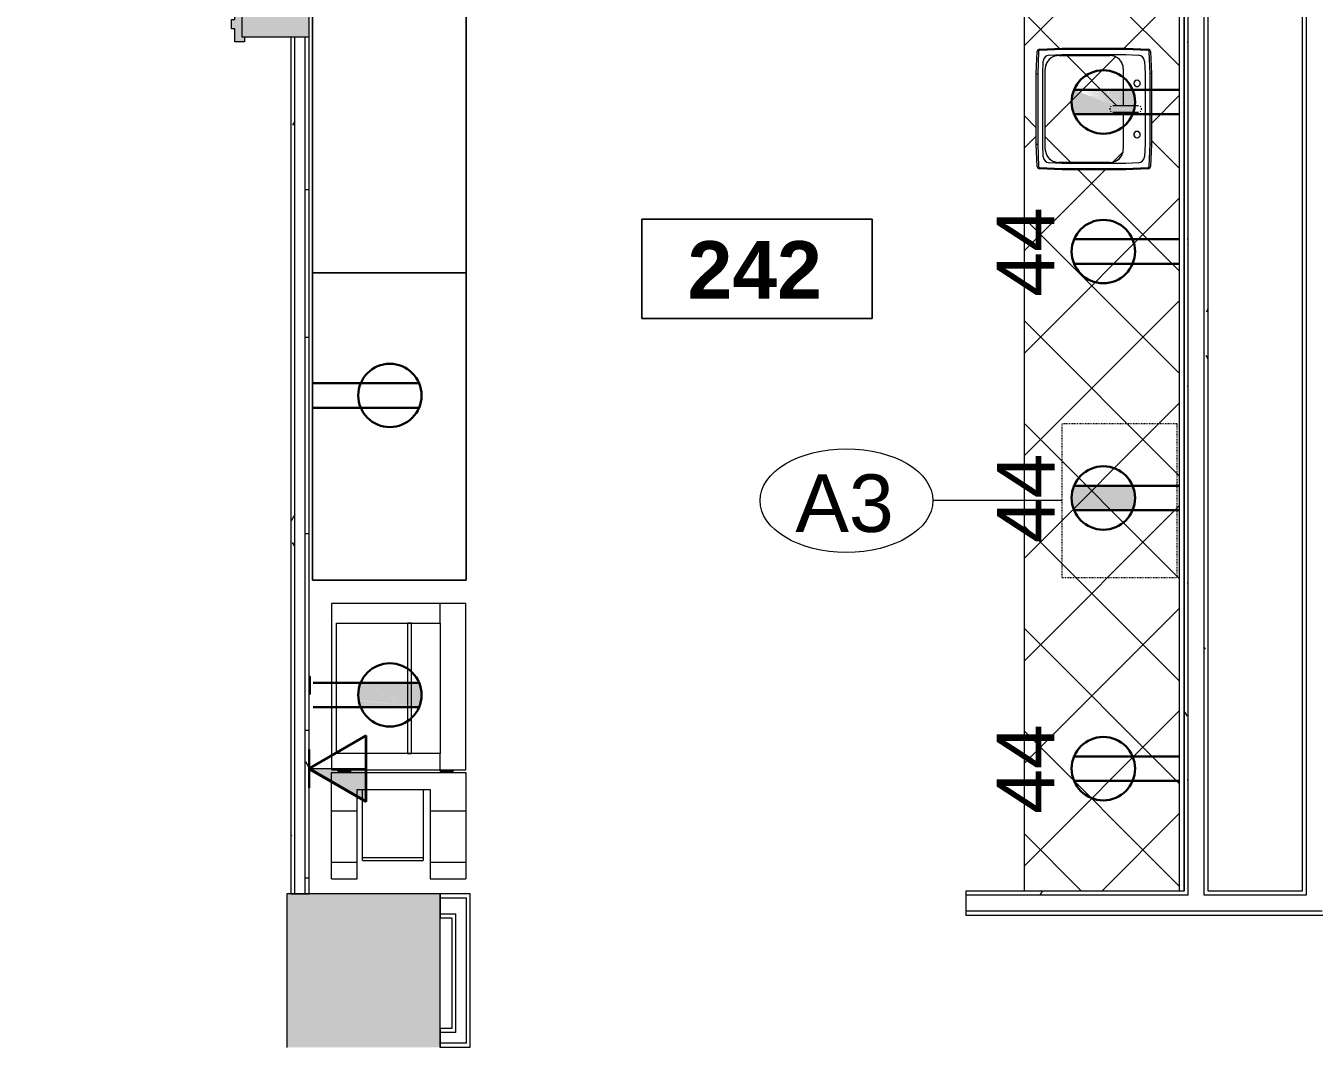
# Model space of a CAD drawing. Header units: inches. Extents: x 1180 to 3050, y -149 to 1363.
# Drawn here: x 1400.6 to 1602, y 1071.8 to 1231.4 of the extents above; entities that cross this region are included whole.
import ezdxf

# ---------------------------------------------------------------- set-up
doc = ezdxf.new("R2010")
doc.units = ezdxf.units.IN
doc.header["$MEASUREMENT"] = 0
doc.linetypes.add('Dash', pattern=[0.25, 0.125, -0.125])
for name, color, linetype, lineweight in [('A-ANNO-NOTE', 131, 'Continuous', 30), ('A-AREA-IDEN', 2, 'Continuous', 9), ('A-COLS', 52, 'Continuous', 13), ('A-DOOR', 31, 'Continuous', 13), ('A-WALL', 113, 'Continuous', 13), ('A-WALL-PATT', 111, 'Continuous', 13), ('E-ELEC-FIXT', 91, 'Continuous', 13), ('I-FURN', 30, 'Continuous', 9), ('I-WALL', 2, 'Continuous', 13), ('P-SANR-FIXT', 6, 'Continuous', 13), ('Q-CASE', 31, 'Continuous', 13), ('Q-SPCQ', 91, 'Continuous', 9), ('Q-SPCQ-HDLN', 91, 'Dash', 9), ('Q-SPCQ-IDEN', 132, 'Continuous', 9)]:
    doc.layers.add(name, color=color, linetype=linetype, lineweight=lineweight)
doc.styles.add('Arial', font='arial.ttf', dxfattribs={"height": 9})
doc.styles.add('Swis721 Lt BT', font='swissl.ttf', dxfattribs={"height": 9})
doc.styles.add('Swis721 Lt BT_B_1', font='', dxfattribs={"height": 9})
doc.styles.get('Swis721 Lt BT_B_1').set_extended_font_data('Swis721 Lt BT', bold=True)
pattern_1 = [(0, (0, 0), (30.72, 7.68), [1.267, -21.773, 1.267, -21.773, -122.88]), (0, (0, 0), (30.72, 7.68), [-46.08, 1.267, -44.813, 1.267, -21.773, -53.76]), (0, (0, 0), (30.72, 7.68), [-115.2, 1.267, -14.093, 1.267, -37.133]), (120, (11.52, 3.84), (-22.011075, 22.7643), [1.267, -21.773, 1.267, -21.773, -122.88]), (120, (11.52, 3.84), (-22.011075, 22.7643), [-46.08, 1.267, -44.813, 1.267, -21.773, -53.76]), (120, (11.52, 3.84), (-22.011075, 22.7643), [-115.2, 1.267, -14.093, 1.267, -37.133]), (240, (15.36, 19.2), (-8.708925, -30.4443), [1.267, -21.773, 1.267, -21.773, -122.88]), (240, (15.36, 19.2), (-8.708925, -30.4443), [-46.08, 1.267, -44.813, 1.267, -21.773, -53.76]), (240, (15.36, 19.2), (-8.708925, -30.4443), [-115.2, 1.267, -14.093, 1.267, -37.133])]

# ---------------------------------------------------------------- blocks, each defined once
blk = doc.blocks.new('Column Set - Column Set-6509051-FIRST FLOOR POWER _ SIGNAL')
at = {"layer": 'A-COLS', "lineweight": 9}
h = blk.add_hatch(color=7, dxfattribs=at)
h.paths.add_polyline_path([(3038.48, -123.25), (3038.48, -107.25), (3019.98, -107.25), (3019.98, -123.25)], flags=0)
h.paths.add_polyline_path([(2642.36, -123.25), (2651.67, -123.25), (2651.67, -107.25), (2642.36, -107.25)], flags=0)
h.paths.add_polyline_path([(2666.36, -123.25), (2666.36, -107.25), (2655.17, -107.25), (2655.17, -123.25)], flags=0)
h.paths.add_polyline_path([(2411.67, -123.25), (2411.67, -107.25), (2402.36, -107.25), (2402.36, -123.25)], flags=0)
h.paths.add_polyline_path([(2426.36, -123.25), (2426.36, -107.25), (2415.17, -107.25), (2415.17, -123.25)], flags=0)
h.paths.add_polyline_path([(2175.17, -123.25), (2186.36, -123.25), (2186.36, -107.25), (2175.17, -107.25), (2175.17, -115.8)], flags=0)
h.paths.add_polyline_path([(2162.36, -123.25), (2171.67, -123.25), (2171.67, -107.25), (2162.36, -107.25)], flags=0)
h.paths.add_polyline_path([(1922.3, -123.25), (1931.67, -123.25), (1931.67, -107.25), (1922.3, -107.25)], flags=0)
h.paths.add_polyline_path([(1935.17, -123.25), (1946.3, -123.25), (1946.3, -107.25), (1935.17, -107.25), (1935.17, -115.84)], flags=0)
h.paths.add_polyline_path([(1586.3, -123.25), (1586.3, -107.25), (1562.3, -107.25), (1562.3, -123.25), (1566.26, -123.25)], flags=0)
h.paths.add_polyline_path([(1571.47, 54.24), (1582.78, 65.55), (1565.81, 82.52), (1554.5, 71.21), (1567.73, 57.98)], flags=0)
h.paths.add_polyline_path([(3038.48, 111.75), (3038.48, 135.75), (3019.98, 135.75), (3019.98, 111.75), (3020.29, 111.75)], flags=0)
h.paths.add_polyline_path([(2642.36, 111.75), (2666.36, 111.75), (2666.36, 117.5), (2666.31, 117.5), (2666.31, 123.5), (2666.36, 123.5), (2666.36, 135.75), (2642.36, 135.75)], flags=0)
h.paths.add_polyline_path([(2882.36, 111.75), (2906.36, 111.75), (2906.36, 116.09), (2906.29, 116.09), (2906.29, 135.75), (2882.36, 135.75), (2882.36, 117.5)], flags=0)
h.paths.add_polyline_path([(2402.36, 111.75), (2426.36, 111.75), (2426.36, 135.75), (2402.36, 135.75), (2402.36, 123.07)], flags=0)
h.paths.add_polyline_path([(2162.36, 111.75), (2186.36, 111.75), (2186.36, 135.75), (2162.36, 135.75)], flags=0)
h.paths.add_polyline_path([(1922.3, 111.75), (1946.3, 111.75), (1946.3, 135.75), (1922.3, 135.75)], flags=0)
h.paths.add_polyline_path([(1681.4, 111.75), (1705.4, 111.75), (1705.4, 135.75), (1681.4, 135.75)], flags=0)
h.paths.add_polyline_path([(1401.76, 223.95), (1413.08, 235.26), (1396.11, 252.23), (1384.79, 240.92), (1398.32, 227.38)], flags=0)
h.paths.add_polyline_path([(1206.4, 231.75), (1222.4, 231.75), (1222.4, 255.75), (1206.4, 255.75)], flags=0)
h.paths.add_polyline_path([(3038.48, 351.75), (3038.48, 375.75), (3019.98, 375.75), (3019.98, 351.75), (3020.29, 351.75)], flags=0)
h.paths.add_polyline_path([(2886.54, 351.75), (2906.29, 351.75), (2906.29, 360.9), (2906.36, 360.9), (2906.36, 366.59), (2906.29, 366.59), (2906.29, 375.75), (2882.36, 375.75), (2882.36, 351.75)], flags=0)
h.paths.add_polyline_path([(2666.31, 351.75), (2666.36, 351.75), (2666.36, 364), (2666.31, 364), (2666.31, 370), (2666.36, 370), (2666.36, 375.75), (2642.36, 375.75), (2642.36, 351.75)], flags=0)
h.paths.add_polyline_path([(2402.36, 351.75), (2426.36, 351.75), (2426.36, 375.75), (2402.36, 375.75)], flags=0)
h.paths.add_polyline_path([(2178.1, 351.75), (2186.36, 351.75), (2186.36, 373.75), (2162.36, 373.75), (2162.36, 351.75), (2169.13, 351.75)], flags=0)
h.paths.add_polyline_path([(1946.3, 351.75), (1946.3, 373.75), (1922.3, 373.75), (1922.3, 351.75)], flags=0)
h.paths.add_polyline_path([(1465.4, 351.75), (1465.4, 375.75), (1441.4, 375.75), (1441.4, 351.75)], flags=0)
h.paths.add_polyline_path([(2014.17, 433.88), (2016.66, 439.88), (2008.17, 439.88)], flags=0)
h.paths.add_polyline_path([(2016.66, 439.88), (2020.17, 439.88), (2031.14, 450.85), (2024.07, 457.92), (2011.34, 445.19), (2015.59, 440.95)], flags=0)
h.paths.add_polyline_path([(2067.91, 487.62), (2084.88, 504.59), (2077.81, 511.66), (2060.84, 494.69), (2063.67, 491.86)], flags=0)
h.paths.add_polyline_path([(2163.48, 511.88), (2186.36, 511.88), (2186.36, 535.75), (2162.36, 535.75), (2162.36, 512.6)], flags=0)
h.paths.add_polyline_path([(1930.03, 518.02), (1947, 534.99), (1939.93, 542.07), (1922.95, 525.09), (1927.2, 520.85)], flags=0)
h.paths.add_polyline_path([(2118.15, 553.34), (2129.47, 564.66), (2120.98, 573.14), (2109.67, 561.83), (2113.69, 557.8)], flags=0)
h.paths.add_polyline_path([(1983.77, 571.76), (2000.74, 588.73), (1993.67, 595.81), (1976.69, 578.83), (1978.11, 577.42)], flags=0)
h.paths.add_polyline_path([(1856.49, 591.56), (1873.46, 608.53), (1866.39, 615.6), (1849.42, 598.63), (1856.08, 591.97)], flags=0)
h.paths.add_polyline_path([(2886.54, 591.75), (2906.29, 591.75), (2906.29, 611.15), (2906.36, 611.15), (2906.36, 615.75), (2882.36, 615.75), (2882.36, 591.75)], flags=0)
h.paths.add_polyline_path([(3038.48, 591.75), (3038.48, 615.75), (3019.98, 615.75), (3019.98, 591.75), (3036.81, 591.75)], flags=0)
h.paths.add_polyline_path([(2666.36, 591.75), (2666.36, 615.75), (2642.36, 615.75), (2642.36, 591.75), (2661.13, 591.75)], flags=0)
h.paths.add_polyline_path([(2426.36, 591.75), (2426.36, 615.75), (2402.36, 615.75), (2402.36, 591.75), (2408.36, 591.75)], flags=0)
h.paths.add_polyline_path([(1684.58, 591.75), (1705.35, 591.75), (1705.35, 615.75), (1704.32, 615.75), (1704.32, 615.57), (1696.32, 615.57), (1696.32, 615.75), (1681.4, 615.75), (1681.4, 591.75)], flags=0)
h.paths.add_polyline_path([(1465.4, 591.75), (1465.4, 615.75), (1441.4, 615.75), (1441.4, 591.75), (1456.03, 591.75)], flags=0)
h.paths.add_polyline_path([(1206.4, 591.75), (1222.4, 591.75), (1222.4, 615.75), (1206.4, 615.75), (1206.4, 605)], flags=0)
h.paths.add_polyline_path([(1910.23, 645.3), (1927.2, 662.27), (1920.13, 669.34), (1903.16, 652.37)], flags=0)
h.paths.add_polyline_path([(1783.65, 664.39), (1800.63, 681.37), (1793.55, 688.44), (1776.58, 671.47)], flags=0)
h.paths.add_polyline_path([(2056.6, 665.81), (2065.08, 674.29), (2048.11, 691.26), (2039.63, 682.78), (2049.29, 673.12)], flags=0)
h.paths.add_polyline_path([(1837.39, 718.13), (1854.37, 735.11), (1847.29, 742.18), (1830.32, 725.21), (1834.57, 720.96)], flags=0)
h.paths.add_polyline_path([(1990.13, 732.28), (1998.62, 740.76), (1981.64, 757.73), (1973.16, 749.25), (1989.31, 733.09)], flags=0)
h.paths.add_polyline_path([(2163.86, 743.75), (2180.44, 743.75), (2183.07, 761.75), (2160.36, 761.75), (2160.36, 744.08)], flags=0)
h.paths.add_polyline_path([(2184.36, 743.75), (2184.36, 761.75), (2183.36, 761.75), (2183.36, 743.75)], flags=0)
h.paths.add_polyline_path([(1705.4, 831.75), (1705.4, 855.75), (1681.4, 855.75), (1681.4, 831.75)], flags=0)
h.paths.add_polyline_path([(1206.4, 831.75), (1222.4, 831.75), (1222.4, 855.75), (1206.4, 855.75)], flags=0)
h.paths.add_polyline_path([(1465.4, 831.75), (1465.4, 855.75), (1441.4, 855.75), (1441.4, 831.75)], flags=0)
h.paths.add_polyline_path([(3019.98, 853.75), (3038.48, 853.75), (3038.48, 871.75), (3043.98, 874.5), (3043.98, 877.75), (3019.98, 877.75), (3019.98, 862.5)], flags=0)
h.paths.add_polyline_path([(2882.36, 853.75), (2906.36, 853.75), (2906.36, 877.75), (2882.36, 877.75), (2882.36, 865.49)], flags=0)
h.paths.add_polyline_path([(2650.11, 853.75), (2666.36, 853.75), (2666.36, 877.75), (2642.36, 877.75), (2642.36, 853.75)], flags=0)
h.paths.add_polyline_path([(2402.36, 853.75), (2426.36, 853.75), (2426.36, 877.75), (2402.36, 877.75)], flags=0)
h.paths.add_polyline_path([(2184.36, 859.75), (2184.36, 877.75), (2160.36, 877.75), (2160.36, 859.75), (2178.1, 859.75)], flags=0)
h.paths.add_polyline_path([(1946.9, 871.75), (1946.9, 895.75), (1928.9, 895.75), (1928.9, 871.75)], flags=0)
h.paths.add_polyline_path([(1922.9, 1071.75), (1946.9, 1071.75), (1946.9, 1095.75), (1922.9, 1095.75)], flags=0)
h.paths.add_polyline_path([(1705.4, 1071.75), (1705.4, 1095.75), (1681.4, 1095.75), (1681.4, 1071.75)], flags=0)
h.paths.add_polyline_path([(1441.4, 1071.75), (1465.4, 1071.75), (1465.4, 1095.75), (1441.4, 1095.75), (1441.4, 1073.89)], flags=0)
h.paths.add_polyline_path([(1212.03, 1071.75), (1222.4, 1071.75), (1222.4, 1095.75), (1206.4, 1095.75), (1206.4, 1071.75), (1208.68, 1071.75)], flags=0)
h.paths.add_polyline_path([(1922.9, 1191.75), (1946.9, 1191.75), (1946.9, 1215.75), (1922.9, 1215.75)], flags=0)
h.paths.add_polyline_path([(1946.9, 1338.25), (1946.9, 1356.25), (1940.4, 1356.25), (1938.9, 1354.75), (1922.9, 1354.75), (1922.9, 1338.25)], flags=0)
h.paths.add_polyline_path([(1799.9, 1338.25), (1823.9, 1338.25), (1823.87, 1354.75), (1799.9, 1354.75)], flags=0)
h.paths.add_polyline_path([(1705.4, 1338.25), (1705.4, 1354.75), (1681.4, 1354.75), (1681.4, 1338.25), (1695.06, 1338.25)], flags=0)
h.paths.add_polyline_path([(1566.26, 1338.25), (1586.9, 1338.25), (1586.9, 1354.75), (1562.9, 1354.75), (1562.9, 1338.25)], flags=0)
h.paths.add_polyline_path([(1185.4, 1338.25), (1222.4, 1338.25), (1222.4, 1354.75), (1185.4, 1354.75)], flags=0)
h.paths.add_polyline_path([(1445.44, 1338.25), (1465.4, 1338.25), (1465.4, 1354.75), (1441.4, 1354.75), (1441.4, 1338.25)], flags=0)
h.paths.add_polyline_path([(1340.84, 1338.25), (1343.9, 1338.25), (1343.9, 1354.75), (1319.9, 1354.75), (1319.9, 1338.25)], flags=0)
at = {"layer": 'A-COLS', "color": 8, "lineweight": 20}
for p, q in [((1465.4, 1095.75), (1441.4, 1095.75)), ((1441.4, 1095.75), (1441.4, 1071.75)), ((1465.4, 1071.75), (1465.4, 1095.75))]:
    blk.add_line(p, q, dxfattribs=at)
blk = doc.blocks.new('Door - Single - Solid Door-6530652-FIRST FLOOR POWER _ SIGNAL')
at = {"layer": 'A-DOOR'}
h = blk.add_hatch(color=250, dxfattribs=at)
h.paths.add_polyline_path([(22.12, 2.41), (22.12, 0.41), (21.62, 0.41), (21.62, -1.09), (22.12, -1.09), (22.12, -2.59), (23.62, -2.59), (23.62, -1.84), (23.24, -1.84), (23.24, 1.66), (23.62, 1.66), (23.62, 2.41), (23.24, 2.41)], flags=0)
h.paths.add_polyline_path([(-15.63, 2.41), (-15.63, 1.66), (-15.26, 1.66), (-15.26, -1.84), (-15.63, -1.84), (-15.63, -2.59), (-14.13, -2.59), (-14.13, -1.09), (-13.63, -1.09), (-13.63, 0.41), (-14.13, 0.41), (-14.13, 2.41), (-15.26, 2.41)], flags=0)
at = {"layer": 'A-DOOR', "color": 8, "lineweight": 20}
for p, q in [((-15.63, 2.41), (-14.13, 2.41)), ((-15.63, 1.66), (-15.63, 2.41)), ((-14.13, 2.41), (-14.13, 0.41)), ((22.12, 2.41), (23.62, 2.41)), ((22.12, 0.41), (22.12, 2.41)), ((23.62, 2.41), (23.62, 1.66)), ((-14.13, 0.41), (-13.63, 0.41)), ((-13.63, 0.41), (-13.63, -1.09)), ((21.62, 0.41), (22.12, 0.41)), ((21.62, -1.09), (21.62, 0.41)), ((-15.63, -2.59), (-15.63, -1.84)), ((-14.13, -1.09), (-14.13, -2.59)), ((-13.63, -1.09), (-14.13, -1.09)), ((-13.03, -1.62), (-14.01, -2.59)), ((12.42, -27.07), (-13.03, -1.62)), ((22.12, -1.09), (21.62, -1.09)), ((22.12, -2.59), (22.12, -1.09)), ((23.62, -1.84), (23.62, -2.59)), ((-14.13, -2.59), (-15.63, -2.59)), ((-14.01, -2.59), (11.45, -28.04)), ((23.62, -2.59), (22.12, -2.59)), ((11.45, -28.04), (12.42, -27.07))]:
    blk.add_line(p, q, dxfattribs=at)
at = {"layer": 'A-DOOR', "lineweight": 9}
blk.add_arc((-14.01, -2.59), 36, 315, 0.5, dxfattribs=at)
blk = doc.blocks.new('C-Counter Top - ADJ HEIGHT-7019817-FIRST FLOOR POWER _ SIGNAL')
at = {"layer": 'Q-CASE', "lineweight": 9}
h = blk.add_hatch(dxfattribs=at)
h.set_pattern_fill('FP_17', color=256, style=0, pattern_type=2)
h.set_pattern_definition([(135, (1252.983, -1581.621), (-8.01223, -8.01223), []), (225, (1252.983, -1581.621), (8.01223, -8.01223), [])])
h.paths.add_polyline_path([(156.8, -25), (156.8, -0.75), (-47.26, -0.75), (-47.26, -25), (126.99, -25)], flags=0)
h.paths.add_polyline_path([(44.11, -13.94), (44.11, -19.1), (43.91, -22.68), (43.85, -22.83), (43.59, -22.94), (39.64, -23.09), (29.1, -23.09), (25.53, -22.9), (25.38, -22.83), (25.27, -22.57), (25.11, -18.56), (25.11, -9.09), (25.31, -5.51), (25.38, -5.36), (25.63, -5.25), (29.3, -5.09), (40.13, -5.09), (43.69, -5.29), (43.85, -5.36), (43.96, -5.61), (44.11, -9.13)], flags=0)
h.paths.add_polyline_path([(42.96, -11.59), (42.89, -11.05), (42.68, -10.54), (42.33, -10.1), (41.91, -9.78), (41.41, -9.57), (40.86, -9.5), (35.09, -9.5), (35.11, -10.73), (35.1, -11), (35.1, -11.26), (35.05, -11.38), (34.96, -11.44), (34.95, -11.49), (34.74, -11.61), (34.61, -11.58), (34.44, -11.59), (34.26, -11.48), (34.26, -11.41), (34.16, -11.34), (34.11, -11.13), (34.16, -11.1), (34.13, -10.84), (34.12, -10.49), (34.12, -9.5), (28.36, -9.5), (27.82, -9.57), (27.31, -9.78), (26.88, -10.11), (26.55, -10.54), (26.34, -11.05), (26.27, -11.59), (26.27, -19.59), (26.34, -20.14), (26.62, -20.73), (26.88, -21.08), (27.31, -21.41), (27.82, -21.62), (28.36, -21.69), (40.86, -21.69), (41.41, -21.62), (41.91, -21.41), (42.36, -21.06), (42.68, -20.64), (42.89, -20.14), (42.96, -19.59), (42.96, -15.37)], flags=0)
for p, q in [((156.8, 0), (-47.26, 0)), ((-47.26, -0.75), (156.8, -0.75)), ((-47.26, -25), (156.8, -25))]:
    blk.add_line(p, q, dxfattribs=at)
blk = doc.blocks.new('A-Copier-Floor - A-Copier-Floor-4036613-FIRST FLOOR POWER _ SIGNAL')
at = {"layer": 'Q-SPCQ'}
for p, q in [((-30.09, 11.47), (-27.49, 11.47)), ((-30.09, 11.47), (-30.09, 7.47)), ((-27.49, 11.47), (-19.49, 11.47)), ((-27.49, 11.47), (-27.49, 7.47)), ((-19.49, 11.47), (-13.49, 11.47)), ((-19.49, 11.47), (-19.49, 7.47)), ((-13.49, 11.47), (-13.49, -9.53)), ((-13.29, 10.49), (-13.29, 8.47)), ((-13.29, 10.49), (-13.1, 10.49)), ((12.91, 11.47), (-13.09, 11.47)), ((-13.09, 11.47), (-13.09, -5.51)), ((-10.52, -5.51), (-10.52, 10.67)), ((-10.52, 10.67), (9.82, 10.67)), ((9.82, 10.67), (9.82, -5.51)), ((12.91, -5.51), (12.91, 11.47)), ((-13.1, 8.47), (-13.29, 8.47)), ((-30.09, 7.47), (-27.49, 7.47)), ((-27.49, 7.47), (-19.49, 7.47)), ((-27.26, 6.6), (-26.84, 6.6)), ((-27.26, 6.6), (-27.26, -2.84)), ((-26.84, 6.6), (-16.13, 6.6)), ((-26.84, -2.84), (-26.84, 6.6)), ((-19.49, 7.47), (-16.13, 7.47)), ((-16.13, 7.47), (-16.13, -3.97)), ((9.82, -0.4), (-10.52, -0.4)), ((-10.52, -0.4), (-10.52, -1.03)), ((-10.52, -1.03), (9.82, -1.03)), ((9.82, -1.03), (9.82, -0.4)), ((-27.49, -3.97), (-30.09, -3.97)), ((-30.09, -3.97), (-30.09, -9.53)), ((-19.49, -3.97), (-27.49, -3.97)), ((-27.49, -3.97), (-27.49, -9.53)), ((-26.84, -2.84), (-27.26, -2.84)), ((-16.13, -2.84), (-26.84, -2.84)), ((-16.13, -3.97), (-19.49, -3.97)), ((-19.49, -3.97), (-19.49, -9.53)), ((-13.29, -5.51), (-13.29, -7.53)), ((-13.29, -5.51), (-13.1, -5.51)), ((-13.09, -5.51), (-10.52, -5.51)), ((-13.09, -5.51), (-13.09, -9.53)), ((9.82, -5.51), (-10.52, -5.51)), ((9.82, -5.51), (12.91, -5.51)), ((12.91, -9.53), (12.91, -5.51)), ((-13.1, -7.53), (-13.29, -7.53)), ((-27.49, -9.53), (-30.09, -9.53)), ((-19.49, -9.53), (-27.49, -9.53)), ((-13.49, -9.53), (-19.49, -9.53)), ((-13.09, -9.53), (12.91, -9.53))]:
    blk.add_line(p, q, dxfattribs=at)
blk = doc.blocks.new('PS - Power Device _Wall Base_ - Dedicated Duplex-4862729-FIRST FLOOR POWER _ SIGNAL')
at = {"layer": 'E-ELEC-FIXT', "lineweight": 9}
for p, q in [((2378.36, 115.68), (2381.11, 115.68)), ((2378.36, 115.68), (2378.36, 115.5)), ((2381.11, 115.5), (2381.11, 115.68))]:
    blk.add_line(p, q, dxfattribs=at)
blk = doc.blocks.new('Furniture 3 - Furniture 1-7030758-FIRST FLOOR POWER _ SIGNAL')
at = {"layer": 'I-FURN'}
for p, q in [((1469.44, 1288.75), (1445.44, 1288.75)), ((1445.44, 1288.75), (1445.44, 1240.75)), ((1445.44, 1240.75), (1445.44, 1288.75)), ((1445.44, 1288.75), (1469.44, 1288.75)), ((1469.44, 1240.75), (1469.44, 1288.75)), ((1469.44, 1288.75), (1469.44, 1240.75)), ((1445.44, 1240.75), (1469.44, 1240.75)), ((1469.44, 1240.75), (1445.44, 1240.75))]:
    blk.add_line(p, q, dxfattribs=at)
blk = doc.blocks.new('Furniture 4 - Furniture 1-7030770-FIRST FLOOR POWER _ SIGNAL')
at = {"layer": 'I-FURN'}
for p, q in [((1469.44, 1288.75), (1445.44, 1288.75)), ((1445.44, 1288.75), (1445.44, 1240.75)), ((1445.44, 1240.75), (1445.44, 1288.75)), ((1445.44, 1288.75), (1469.44, 1288.75)), ((1469.44, 1240.75), (1469.44, 1288.75)), ((1469.44, 1288.75), (1469.44, 1240.75)), ((1445.44, 1240.75), (1469.44, 1240.75)), ((1469.44, 1240.75), (1445.44, 1240.75))]:
    blk.add_line(p, q, dxfattribs=at)
blk = doc.blocks.new('P-Sink-Rectangular - PSR1918-V135-FIRST FLOOR POWER _ SIGNAL')
at = {"layer": 'P-SANR-FIXT', "lineweight": 9}
for p, q in [((-9.5, 4.97), (-9.34, 8.49)), ((-9.13, 8.48), (-9.28, 4.96)), ((-8.99, 8.84), (-5.52, 9)), ((-5.51, 8.78), (-8.98, 8.63)), ((-5.52, 9), (5.52, 9)), ((-5.52, 9), (-5.51, 8.78)), ((5.51, 8.78), (-5.51, 8.78)), ((5.52, 9), (5.51, 8.78)), ((8.98, 8.63), (5.51, 8.78)), ((5.52, 9), (8.99, 8.84)), ((9.28, 4.96), (9.13, 8.48)), ((9.34, 8.49), (9.5, 4.97)), ((-8.5, 5.01), (-8.42, 6.97)), ((-7.47, 7.92), (-5.51, 8)), ((-5.51, 8), (5.51, 8)), ((5.51, 8), (7.47, 7.92)), ((8.42, 6.97), (8.5, 5.01)), ((-9.5, 4.97), (-9.28, 4.96)), ((-9.5, -4.97), (-9.5, 4.97)), ((-9.28, 4.96), (-9.28, -4.96)), ((-8.5, -5.01), (-8.5, 5.01)), ((-6.25, 4.6), (-0.49, 4.6)), ((-6.25, 4.6), (-0.49, 4.6)), ((0.48, 4.6), (6.25, 4.6)), ((0.48, 4.6), (6.25, 4.6)), ((8.5, 5.01), (8.5, -5.01)), ((9.5, 4.97), (9.28, 4.96)), ((9.28, -4.96), (9.28, 4.96)), ((9.5, 4.97), (9.5, -4.97)), ((-8.35, -5.5), (-8.35, 2.5)), ((-8.35, -5.5), (-8.35, 2.5)), ((8.35, 2.5), (8.35, -5.5)), ((8.35, 2.5), (8.35, -5.5)), ((-9.5, -4.97), (-9.28, -4.96)), ((-9.34, -8.49), (-9.5, -4.97)), ((-9.28, -4.96), (-9.13, -8.48)), ((-8.42, -6.97), (-8.5, -5.01)), ((8.5, -5.01), (8.42, -6.97)), ((9.13, -8.48), (9.28, -4.96)), ((9.5, -4.97), (9.28, -4.96)), ((9.5, -4.97), (9.34, -8.49)), ((-5.51, -8), (-7.47, -7.92)), ((6.25, -7.6), (-6.25, -7.6)), ((6.25, -7.6), (-6.25, -7.6)), ((5.51, -8), (-5.51, -8)), ((7.47, -7.92), (5.51, -8)), ((-5.52, -9), (-8.99, -8.84)), ((-8.98, -8.63), (-5.51, -8.78)), ((-5.52, -9), (-5.51, -8.78)), ((5.52, -9), (-5.52, -9)), ((-5.51, -8.78), (5.51, -8.78)), ((5.51, -8.78), (8.98, -8.63)), ((5.52, -9), (5.51, -8.78)), ((8.99, -8.84), (5.52, -9))]:
    blk.add_line(p, q, dxfattribs=at)
at = {"layer": 'P-SANR-FIXT', "lineweight": 9, "flags": 128}
for points in [[(-0.5, 6.97), (-0.5, 6.97), (-0.5, 6.96), (-0.5, 6.95), (-0.5, 6.94), (-0.5, 6.93), (-0.5, 6.91), (-0.5, 6.89), (-0.5, 6.87), (-0.5, 6.84), (-0.5, 6.81), (-0.5, 6.78), (-0.5, 6.74), (-0.5, 6.7), (-0.5, 6.66), (-0.5, 6.62), (-0.5, 6.57), (-0.5, 6.52), (-0.5, 6.47), (-0.5, 6.42), (-0.5, 6.36), (-0.5, 6.3), (-0.5, 6.24), (-0.5, 6.18), (-0.5, 6.11), (-0.5, 6.05), (-0.5, 5.98), (-0.5, 5.91), (-0.5, 5.84), (-0.5, 5.77), (-0.5, 5.69), (-0.5, 5.62), (-0.5, 5.54), (-0.5, 5.46), (-0.5, 5.39), (-0.5, 5.31), (-0.5, 5.23), (-0.5, 5.15), (-0.5, 5.07), (-0.5, 4.99), (-0.5, 4.91), (-0.5, 4.83), (-0.5, 4.75), (-0.5, 4.67), (-0.5, 4.59), (-0.5, 4.51), (-0.5, 4.44), (-0.5, 4.36), (-0.5, 4.28), (-0.5, 4.21), (-0.5, 4.13), (-0.5, 4.06), (-0.5, 3.99), (-0.5, 3.92), (-0.5, 3.86), (-0.5, 3.79), (-0.5, 3.73), (-0.5, 3.66), (-0.5, 3.61), (-0.5, 3.55), (-0.5, 3.49), (-0.5, 3.44), (-0.5, 3.39), (-0.5, 3.34), (-0.5, 3.3), (-0.5, 3.25), (-0.5, 3.21), (-0.5, 3.18), (-0.5, 3.14), (-0.5, 3.11), (-0.5, 3.08), (-0.5, 3.06), (-0.5, 3.04), (-0.5, 3.02), (-0.5, 3), (-0.5, 2.99), (-0.5, 2.98), (-0.5, 2.97), (-0.5, 2.97), (-0.5, 2.97)], [(0.5, 2.97), (0.5, 2.97), (0.5, 2.97), (0.5, 2.98), (0.5, 2.99), (0.5, 3.01), (0.5, 3.02), (0.5, 3.05), (0.5, 3.07), (0.5, 3.1), (0.5, 3.13), (0.5, 3.16), (0.5, 3.19), (0.5, 3.23), (0.5, 3.27), (0.5, 3.32), (0.5, 3.36), (0.5, 3.41), (0.5, 3.46), (0.5, 3.52), (0.5, 3.57), (0.5, 3.63), (0.5, 3.69), (0.5, 3.76), (0.5, 3.82), (0.5, 3.89), (0.5, 3.95), (0.5, 4.02), (0.5, 4.1), (0.5, 4.17), (0.5, 4.24), (0.5, 4.32), (0.5, 4.39), (0.5, 4.47), (0.5, 4.55), (0.5, 4.63), (0.5, 4.71), (0.5, 4.79), (0.5, 4.87), (0.5, 4.95), (0.5, 5.03), (0.5, 5.11), (0.5, 5.19), (0.5, 5.26), (0.5, 5.34), (0.5, 5.42), (0.5, 5.5), (0.5, 5.58), (0.5, 5.65), (0.5, 5.73), (0.5, 5.8), (0.5, 5.87), (0.5, 5.94), (0.5, 6.01), (0.5, 6.08), (0.5, 6.14), (0.5, 6.21), (0.5, 6.27), (0.5, 6.33), (0.5, 6.39), (0.5, 6.44), (0.5, 6.49), (0.5, 6.55), (0.5, 6.59), (0.5, 6.64), (0.5, 6.68), (0.5, 6.72), (0.5, 6.76), (0.5, 6.79), (0.5, 6.82), (0.5, 6.85), (0.5, 6.88), (0.5, 6.9), (0.5, 6.92), (0.5, 6.93), (0.5, 6.95), (0.5, 6.96), (0.5, 6.96), (0.5, 6.97), (0.5, 6.97)]]:
    blk.add_lwpolyline(points, dxfattribs=at)
at = {"layer": 'P-SANR-FIXT', "lineweight": 9}
for centre, radius, start, end in [((-8.97, 8.47), 0.371, 92.5667, 177.4333), ((-8.97, 8.47), 0.156, 92.5667, 177.4333), ((8.97, 8.47), 0.156, 2.5667, 87.4333), ((8.97, 8.47), 0.371, 2.5667, 87.4333), ((-7.42, 6.92), 0.995, 92.5667, 177.4333), ((-4, 6.75), 0.5, 360, 180), ((-4, 6.75), 0.5, 180, 360), ((-4, 6.75), 0.5, 180, 270), ((-4, 6.75), 0.5, 180, 270), ((-4, 6.75), 0.5, 135, 165), ((-4, 6.75), 0.5, 135, 165), ((-4, 6.75), 0.5, 195, 240), ((-4, 6.75), 0.5, 195, 240), ((-4, 6.75), 0.5, 60, 120), ((-4, 6.75), 0.5, 60, 120), ((-4, 6.75), 0.5, 75, 105), ((-4, 6.75), 0.5, 75, 105), ((-4, 6.75), 0.5, 255, 270), ((-4, 6.75), 0.5, 255, 270), ((-4, 6.75), 0.5, 0, 45), ((-4, 6.75), 0.5, 15, 45), ((-4, 6.75), 0.5, 0, 45), ((-4, 6.75), 0.5, 15, 45), ((-4, 6.75), 0.5, 315, 360), ((-4, 6.75), 0.5, 315, 360), ((-4, 6.75), 0.5, 315, 345), ((-4, 6.75), 0.5, 315, 345), ((0, 6.97), 0.5, 135, 150), ((0, 6.97), 0.5, 90, 105), ((0, 6.97), 0.5, 75, 90), ((0, 6.97), 0.5, 30, 45), ((4, 6.75), 0.5, 360, 180), ((4, 6.75), 0.5, 135, 180), ((4, 6.75), 0.5, 135, 180), ((4, 6.75), 0.5, 165, 177.1528), ((4, 6.75), 0.5, 165, 177.1528), ((4, 6.75), 0.5, 180, 360), ((4, 6.75), 0.5, 180, 225), ((4, 6.75), 0.5, 180, 195), ((4, 6.75), 0.5, 180, 225), ((4, 6.75), 0.5, 180, 195), ((4, 6.75), 0.5, 135, 150), ((4, 6.75), 0.5, 135, 150), ((4, 6.75), 0.5, 210, 225), ((4, 6.75), 0.5, 210, 225), ((4, 6.75), 0.5, 2.8472, 120), ((4, 6.75), 0.5, 2.8472, 120), ((4, 6.75), 0.5, 240, 300), ((4, 6.75), 0.5, 240, 300), ((4, 6.75), 0.5, 75, 105), ((4, 6.75), 0.5, 75, 105), ((4, 6.75), 0.5, 255, 270), ((4, 6.75), 0.5, 255, 270), ((4, 6.75), 0.5, 30, 60), ((4, 6.75), 0.5, 30, 60), ((4, 6.75), 0.5, 315, 345), ((4, 6.75), 0.5, 315, 345), ((4, 6.75), 0.5, 315, 330), ((4, 6.75), 0.5, 315, 330), ((7.42, 6.92), 0.995, 2.5667, 87.4333), ((-6.25, 2.5), 2.1, 90, 180), ((-6.25, 2.5), 2.1, 90, 180), ((-6.25, 2.5), 2.1, 115.0288, 154.9712), ((-6.25, 2.5), 2.1, 90, 109.9712), ((6.25, 2.5), 2.1, 70.0288, 90), ((6.25, 2.5), 2.1, 0, 90), ((6.25, 2.5), 2.1, 0, 90), ((6.25, 2.5), 2.1, 45.6442, 64.9712), ((-6.25, 2.5), 2.1, 160.0288, 180), ((0, 2.97), 0.5, 210, 225), ((0, 2.97), 0.5, 255, 270), ((0, 2.97), 0.5, 270, 285), ((0, 2.97), 0.5, 315, 330), ((6.25, 2.5), 2.1, 25.0288, 45), ((6.25, 2.5), 2.1, 0, 19.9712), ((-6.25, -5.5), 2.1, 180, 199.9712), ((-6.25, -5.5), 2.1, 180, 270), ((-6.25, -5.5), 2.1, 180, 270), ((6.25, -5.5), 2.1, 270, 360), ((6.25, -5.5), 2.1, 270, 360), ((6.25, -5.5), 2.1, 340.0288, 360), ((-7.42, -6.92), 0.995, 182.5667, 267.4333), ((-6.25, -5.5), 2.1, 205.0288, 244.9712), ((-6.25, -5.5), 2.1, 250.0288, 270), ((6.25, -5.5), 2.1, 270, 289.9712), ((6.25, -5.5), 2.1, 295.0288, 314.3558), ((7.42, -6.92), 0.995, 272.5667, 357.4333), ((6.25, -5.5), 2.1, 315, 334.9712), ((-8.97, -8.47), 0.371, 182.5667, 267.4333), ((-8.97, -8.47), 0.156, 182.5667, 267.4333), ((8.97, -8.47), 0.156, 272.5667, 357.4333), ((8.97, -8.47), 0.371, 272.5667, 357.4333)]:
    blk.add_arc(centre, radius, start, end, dxfattribs=at)
blk = doc.blocks.new('A-Refrigerator-generic - A-Microwave-6909456-FIRST FLOOR POWER _ SIGNAL')
at = {"layer": 'Q-SPCQ-HDLN'}
for p, q in [((-12, 9), (-12, -9)), ((12, 9), (-12, 9)), ((12, -9), (12, 9)), ((-12, -9), (12, -9))]:
    blk.add_line(p, q, dxfattribs=at)
blk = doc.blocks.new('Appliance_Specialty Equipment Tag - Standard-3515593-FIRST FLOOR POWER _ SIGNAL')
at = {"layer": 'Q-SPCQ-IDEN'}
blk.add_ellipse((-0.0499, 0.0037), major_axis=(-0.1406, 0), ratio=0.600473, dxfattribs=at)
blk = doc.blocks.new('Room Tag - Number Only-4120135-FIRST FLOOR POWER _ SIGNAL')
at = {"layer": 'A-AREA-IDEN'}
for p, q in [((-0.1881, -0.1636), (-0.1881, -0.0018)), ((-0.1881, -0.0018), (0.1869, -0.0018)), ((0.1869, -0.0018), (-0.1881, -0.0018)), ((-0.1881, -0.0018), (-0.1881, -0.1636)), ((0.1869, -0.0018), (0.1869, -0.1636)), ((0.1869, -0.1636), (0.1869, -0.0018)), ((0.1869, -0.1636), (-0.1881, -0.1636)), ((-0.1881, -0.1636), (0.1869, -0.1636))]:
    blk.add_line(p, q, dxfattribs=at)

msp = doc.modelspace()

# ---------------------------------------------------------------- hatches: boundary and pattern name
at = {"layer": 'A-ANNO-NOTE', "lineweight": 9}
for points in [[(1564.33, 1217.91), (1564.34, 1221.01), (1564.06, 1219.36)], [(1564.06, 1219.36), (1564.34, 1221.01), (1564.07, 1219.76)], [(1564.48, 1217.54), (1564.42, 1221.19), (1564.33, 1217.91)], [(1564.33, 1217.91), (1564.42, 1221.19), (1564.34, 1221.01)], [(1564.48, 1217.54), (1564.5, 1221.37), (1564.42, 1221.19)], [(1573.57, 1217.54), (1564.5, 1221.37), (1564.48, 1217.54), (1570.28, 1217.54)], [(1573.61, 1221.28), (1573.57, 1221.37), (1566.26, 1221.35), (1570.28, 1221.31)], [(1573.64, 1221.19), (1573.61, 1221.28), (1566.26, 1221.34), (1570.28, 1221.26)], [(1573.68, 1221.1), (1573.64, 1221.19), (1566.26, 1221.32), (1570.28, 1221.2)], [(1573.71, 1221), (1573.68, 1221.1), (1566.26, 1221.3), (1570.28, 1221.14)], [(1573.74, 1220.91), (1573.71, 1221), (1566.26, 1221.28), (1570.28, 1221.08)], [(1573.76, 1220.82), (1573.74, 1220.91), (1566.26, 1221.27), (1570.28, 1221.03)], [(1573.79, 1220.72), (1573.76, 1220.82), (1566.26, 1221.25), (1570.28, 1220.97)], [(1573.82, 1220.63), (1573.79, 1220.72), (1566.26, 1221.23), (1570.28, 1220.91)], [(1573.84, 1220.53), (1573.82, 1220.63), (1566.26, 1221.21), (1570.28, 1220.85)], [(1573.86, 1220.43), (1573.84, 1220.53), (1566.26, 1221.2), (1570.28, 1220.79)], [(1573.88, 1220.34), (1573.86, 1220.43), (1566.26, 1221.18), (1570.28, 1220.73)], [(1573.89, 1220.24), (1573.88, 1220.34), (1566.26, 1221.16), (1570.28, 1220.68)], [(1573.91, 1220.14), (1573.89, 1220.24), (1566.26, 1221.14), (1570.28, 1220.62)], [(1573.92, 1220.05), (1573.91, 1220.14), (1566.26, 1221.13), (1570.28, 1220.56)], [(1573.93, 1219.95), (1573.92, 1220.05), (1566.26, 1221.11), (1570.28, 1220.5)], [(1573.94, 1219.85), (1573.93, 1219.95), (1566.26, 1221.09), (1570.28, 1220.44)], [(1573.95, 1219.75), (1573.94, 1219.85), (1566.26, 1221.07), (1570.28, 1220.38)], [(1573.95, 1219.65), (1573.95, 1219.75), (1566.26, 1221.05), (1570.28, 1220.32)], [(1573.95, 1219.55), (1573.95, 1219.65), (1566.26, 1221.03), (1570.28, 1220.26)], [(1573.96, 1219.46), (1573.95, 1219.55), (1566.26, 1221.02), (1570.28, 1220.2)], [(1573.95, 1219.36), (1573.96, 1219.46), (1566.26, 1221), (1570.28, 1220.14)], [(1573.95, 1219.26), (1573.95, 1219.36), (1566.26, 1220.98), (1570.28, 1220.08)], [(1573.95, 1219.16), (1573.95, 1219.26), (1566.26, 1220.96), (1570.28, 1220.02)], [(1573.94, 1219.06), (1573.95, 1219.16), (1566.26, 1220.94), (1570.28, 1219.96)], [(1573.93, 1218.97), (1573.94, 1219.06), (1566.26, 1220.92), (1570.28, 1219.9)], [(1573.92, 1218.87), (1573.93, 1218.97), (1566.26, 1220.91), (1570.28, 1219.84)], [(1573.91, 1218.77), (1573.92, 1218.87), (1566.26, 1220.89), (1570.28, 1219.77)], [(1573.89, 1218.67), (1573.91, 1218.77), (1566.26, 1220.87), (1570.28, 1219.71)], [(1573.88, 1218.58), (1573.89, 1218.67), (1566.26, 1220.85), (1570.28, 1219.65)], [(1573.86, 1218.48), (1573.88, 1218.58), (1566.26, 1220.83), (1570.28, 1219.58)], [(1573.84, 1218.38), (1573.86, 1218.48), (1566.26, 1220.81), (1570.28, 1219.52)], [(1573.82, 1218.29), (1573.84, 1218.38), (1566.26, 1220.79), (1570.28, 1219.46)], [(1573.79, 1218.19), (1573.82, 1218.29), (1566.26, 1220.77), (1570.28, 1219.39)], [(1573.76, 1218.1), (1573.79, 1218.19), (1566.26, 1220.75), (1570.28, 1219.33)], [(1573.74, 1218), (1573.76, 1218.1), (1566.26, 1220.73), (1570.28, 1219.26)], [(1573.71, 1217.91), (1573.74, 1218), (1566.26, 1220.71), (1570.28, 1219.2)], [(1573.68, 1217.82), (1573.71, 1217.91), (1566.26, 1220.69), (1570.28, 1219.13)], [(1573.64, 1217.72), (1573.68, 1217.82), (1566.26, 1220.67), (1570.28, 1219.06)], [(1573.61, 1217.63), (1573.64, 1217.72), (1566.26, 1220.65), (1570.28, 1219)], [(1573.57, 1217.54), (1573.61, 1217.63), (1566.26, 1220.63), (1570.28, 1218.93)], [(1564.33, 1156.04), (1564.34, 1159.14), (1564.06, 1157.5)], [(1564.06, 1157.5), (1564.34, 1159.14), (1564.07, 1157.89)], [(1564.48, 1155.68), (1564.42, 1159.33), (1564.33, 1156.04)], [(1564.33, 1156.04), (1564.42, 1159.33), (1564.34, 1159.14)], [(1564.48, 1155.68), (1564.5, 1159.51), (1564.42, 1159.33)], [(1573.57, 1155.68), (1564.5, 1159.51), (1564.48, 1155.68)], [(1573.74, 1156.14), (1573.76, 1156.23), (1564.5, 1159.51)], [(1573.79, 1156.33), (1573.82, 1156.42), (1564.5, 1159.51)], [(1573.76, 1156.23), (1573.79, 1156.33), (1564.5, 1159.51)], [(1573.71, 1156.05), (1573.74, 1156.14), (1564.5, 1159.51)], [(1573.68, 1155.95), (1573.71, 1156.05), (1564.5, 1159.51)], [(1573.64, 1155.86), (1573.68, 1155.95), (1564.5, 1159.51)], [(1573.61, 1155.77), (1573.64, 1155.86), (1564.5, 1159.51)], [(1573.57, 1155.68), (1573.61, 1155.77), (1564.5, 1159.51)], [(1573.82, 1156.42), (1573.84, 1156.52), (1564.5, 1159.51)], [(1573.92, 1157), (1573.93, 1157.1), (1564.5, 1159.51)], [(1573.95, 1157.3), (1573.95, 1157.4), (1564.5, 1159.51)], [(1573.94, 1157.2), (1573.95, 1157.3), (1564.5, 1159.51)], [(1573.93, 1157.1), (1573.94, 1157.2), (1564.5, 1159.51)], [(1573.86, 1156.62), (1573.88, 1156.71), (1564.5, 1159.51)], [(1573.91, 1156.91), (1573.92, 1157), (1564.5, 1159.51)], [(1573.88, 1156.71), (1573.89, 1156.81), (1564.5, 1159.51)], [(1573.89, 1156.81), (1573.91, 1156.91), (1564.5, 1159.51)], [(1573.84, 1156.52), (1573.86, 1156.62), (1564.5, 1159.51)], [(1573.95, 1157.4), (1573.95, 1157.49), (1564.5, 1159.51)], [(1573.95, 1157.49), (1573.96, 1157.59), (1564.5, 1159.51)], [(1573.95, 1157.69), (1573.95, 1157.79), (1564.5, 1159.51)], [(1573.95, 1157.89), (1573.94, 1157.99), (1564.5, 1159.51)], [(1573.95, 1157.79), (1573.95, 1157.89), (1564.5, 1159.51)], [(1573.94, 1157.99), (1573.93, 1158.08), (1564.5, 1159.51)], [(1573.92, 1158.18), (1573.91, 1158.28), (1564.5, 1159.51)], [(1573.89, 1158.38), (1573.88, 1158.47), (1564.5, 1159.51)], [(1573.91, 1158.28), (1573.89, 1158.38), (1564.5, 1159.51)], [(1573.93, 1158.08), (1573.92, 1158.18), (1564.5, 1159.51)], [(1573.88, 1158.47), (1573.86, 1158.57), (1564.5, 1159.51)], [(1573.84, 1158.67), (1573.82, 1158.76), (1564.5, 1159.51)], [(1573.79, 1158.86), (1573.76, 1158.95), (1564.5, 1159.51)], [(1573.82, 1158.76), (1573.79, 1158.86), (1564.5, 1159.51)], [(1573.76, 1158.95), (1573.74, 1159.05), (1564.5, 1159.51)], [(1573.71, 1159.14), (1573.68, 1159.23), (1564.5, 1159.51)], [(1573.64, 1159.33), (1573.61, 1159.42), (1564.5, 1159.51)], [(1573.68, 1159.23), (1573.64, 1159.33), (1564.5, 1159.51)], [(1573.74, 1159.05), (1573.71, 1159.14), (1564.5, 1159.51)], [(1573.86, 1158.57), (1573.84, 1158.67), (1564.5, 1159.51)], [(1573.61, 1159.42), (1573.57, 1159.51), (1564.5, 1159.51)], [(1573.96, 1157.59), (1573.95, 1157.69), (1564.5, 1159.51)], [(1462.02, 1124.9), (1452.62, 1127.5), (1452.6, 1127.4), (1461.6, 1125.01)], [(1462.02, 1124.9), (1452.63, 1127.6), (1452.62, 1127.5), (1461.6, 1125.02)], [(1462.02, 1124.9), (1452.65, 1127.7), (1452.63, 1127.6), (1461.6, 1125.02)], [(1462.02, 1124.9), (1452.67, 1127.79), (1452.65, 1127.7), (1461.6, 1125.03)], [(1462.02, 1124.9), (1452.69, 1127.89), (1452.67, 1127.79), (1461.6, 1125.03)], [(1462.02, 1124.9), (1452.71, 1127.98), (1452.69, 1127.89), (1461.6, 1125.04)], [(1462.02, 1124.9), (1452.73, 1128.08), (1452.71, 1127.98), (1461.6, 1125.04)], [(1462.02, 1124.9), (1452.76, 1128.18), (1452.73, 1128.08), (1461.6, 1125.05)], [(1462.02, 1124.9), (1452.79, 1128.27), (1452.76, 1128.18), (1461.6, 1125.05)], [(1462.02, 1124.9), (1452.82, 1128.36), (1452.79, 1128.27), (1461.6, 1125.05)], [(1462.02, 1124.9), (1452.85, 1128.46), (1452.82, 1128.36), (1461.6, 1125.06)], [(1462.02, 1124.9), (1452.88, 1128.55), (1452.85, 1128.46), (1461.6, 1125.06)], [(1462.02, 1124.9), (1452.92, 1128.64), (1452.88, 1128.55), (1461.6, 1125.07)], [(1462.02, 1124.9), (1452.95, 1128.73), (1452.92, 1128.64), (1461.6, 1125.07)], [(1462.02, 1124.9), (1462.04, 1128.73), (1452.95, 1128.73), (1461.6, 1125.08)], [(1462.02, 1124.9), (1462.3, 1125.64), (1462.04, 1128.73), (1462.03, 1125.99)], [(1462.3, 1125.64), (1462.29, 1128.08), (1462.04, 1128.73), (1462.27, 1125.99)], [(1462.3, 1125.64), (1462.45, 1127.21), (1462.29, 1128.08), (1462.3, 1125.99)], [(1462.45, 1127.21), (1462.43, 1127.41), (1462.29, 1128.08)], [(1462.02, 1124.9), (1452.58, 1127.11), (1452.57, 1127.01), (1461.6, 1124.99)], [(1462.02, 1124.9), (1452.57, 1127.01), (1452.57, 1126.91), (1461.6, 1124.99)], [(1462.02, 1124.9), (1452.57, 1126.91), (1452.57, 1126.82), (1461.6, 1124.99)], [(1462.02, 1124.9), (1452.57, 1126.82), (1452.57, 1126.72), (1461.6, 1124.98)], [(1462.02, 1124.9), (1452.57, 1126.72), (1452.57, 1126.62), (1461.6, 1124.98)], [(1462.02, 1124.9), (1452.57, 1126.62), (1452.58, 1126.52), (1461.6, 1124.97)], [(1462.02, 1124.9), (1452.59, 1127.31), (1452.58, 1127.21), (1461.6, 1125)], [(1462.02, 1124.9), (1452.58, 1127.21), (1452.58, 1127.11), (1461.6, 1125)], [(1462.02, 1124.9), (1452.58, 1126.52), (1452.58, 1126.42), (1461.6, 1124.97)], [(1462.02, 1124.9), (1452.58, 1126.42), (1452.59, 1126.32), (1461.6, 1124.96)], [(1462.02, 1124.9), (1452.6, 1127.4), (1452.59, 1127.31), (1461.6, 1125.01)], [(1462.02, 1124.9), (1452.59, 1126.32), (1452.6, 1126.23), (1461.6, 1124.96)], [(1462.02, 1124.9), (1452.6, 1126.23), (1452.62, 1126.13), (1461.6, 1124.95)], [(1462.02, 1124.9), (1452.62, 1126.13), (1452.63, 1126.03), (1461.6, 1124.95)], [(1462.02, 1124.9), (1452.64, 1125.99), (1452.65, 1125.93), (1461.6, 1124.95)], [(1462.02, 1124.9), (1452.65, 1125.93), (1452.67, 1125.84), (1461.6, 1124.94)], [(1462.02, 1124.9), (1452.67, 1125.84), (1452.69, 1125.74), (1461.6, 1124.94)], [(1462.02, 1124.9), (1452.69, 1125.74), (1452.71, 1125.65), (1461.6, 1124.93)], [(1462.02, 1124.9), (1452.71, 1125.65), (1452.73, 1125.55), (1461.6, 1124.93)], [(1462.02, 1124.9), (1452.73, 1125.55), (1452.76, 1125.46), (1461.6, 1124.92)], [(1462.3, 1125.64), (1462.42, 1126.22), (1462.46, 1127.01), (1462.34, 1125.99)], [(1462.02, 1124.9), (1452.76, 1125.46), (1452.79, 1125.36), (1461.6, 1124.92)], [(1462.02, 1124.9), (1452.79, 1125.36), (1452.82, 1125.27), (1461.6, 1124.92)], [(1462.02, 1124.9), (1452.82, 1125.27), (1452.85, 1125.17), (1461.6, 1124.91)], [(1462.02, 1124.9), (1452.85, 1125.17), (1452.88, 1125.08), (1461.6, 1124.91)], [(1462.02, 1124.9), (1452.88, 1125.08), (1452.92, 1124.99), (1461.6, 1124.9)], [(1452.95, 1124.9), (1461.6, 1124.9), (1452.92, 1124.99)], [(1453.77, 1110.11), (1453.77, 1115.27), (1444.83, 1115.27), (1453.55, 1110.24)]]:
    msp.add_hatch(color=256, dxfattribs=at).paths.add_polyline_path(points, flags=0)
at = {"layer": 'A-WALL-PATT', "lineweight": 9}
h = msp.add_hatch(dxfattribs=at)
h.set_pattern_fill('FP_4', color=256, style=0, pattern_type=2)
h.set_pattern_definition(pattern_1)
h.paths.add_polyline_path([(1600.72, 1095.56), (1600.72, 1354.75), (1600.09, 1354.75), (1600.09, 1095.56)], flags=0)
h = msp.add_hatch(dxfattribs=at)
h.set_pattern_fill('FP_4', color=256, style=0, pattern_type=2)
h.set_pattern_definition(pattern_1)
h.paths.add_polyline_path([(1582.28, 1096.18), (1582.28, 1338.25), (1581.65, 1338.25), (1581.65, 1096.18)], flags=0)
h = msp.add_hatch(dxfattribs=at)
h.set_pattern_fill('FP_4', color=256, style=0, pattern_type=2)
h.set_pattern_definition(pattern_1)
h.paths.add_polyline_path([(1585.4, 1096.18), (1585.4, 1338.25), (1584.78, 1338.25), (1584.78, 1096.18)], flags=0)
h = msp.add_hatch(color=7, dxfattribs=at)
h.paths.add_polyline_path([(1434.4, 1229.62), (1444.9, 1229.62), (1444.9, 1233.12), (1434.4, 1233.12), (1434.4, 1230.19)], flags=0)
h.paths.add_polyline_path([(1371.4, 1229.62), (1395.9, 1229.62), (1395.9, 1233.12), (1367.9, 1233.12), (1367.9, 1229.62)], flags=0)
h = msp.add_hatch(dxfattribs=at)
h.set_pattern_fill('FP_4', color=256, style=0, pattern_type=2)
h.set_pattern_definition(pattern_1)
h.paths.add_polyline_path([(1442.03, 1095.75), (1442.65, 1095.75), (1442.65, 1229.62), (1442.03, 1229.62), (1442.03, 1099.94)], flags=0)
h = msp.add_hatch(dxfattribs=at)
h.set_pattern_fill('FP_4', color=256, style=0, pattern_type=2)
h.set_pattern_definition(pattern_1)
h.paths.add_polyline_path([(1444.9, 1095.75), (1444.9, 1229.62), (1444.28, 1229.62), (1444.28, 1095.75)], flags=0)
h = msp.add_hatch(dxfattribs=at)
h.set_pattern_fill('FP_4', color=256, style=0, pattern_type=2)
h.set_pattern_definition(pattern_1)
h.paths.add_polyline_path([(1598.46, 1095.56), (1600.09, 1095.56), (1600.09, 1096.18), (1584.78, 1096.18), (1584.78, 1095.56), (1585.4, 1095.56)], flags=0)
h.paths.add_polyline_path([(1547.53, 1095.56), (1582.28, 1095.56), (1582.28, 1096.18), (1547.53, 1096.18)], flags=0)
h = msp.add_hatch(dxfattribs=at)
h.set_pattern_fill('FP_4', color=256, style=0, pattern_type=2)
h.set_pattern_definition(pattern_1)
h.paths.add_polyline_path([(1467.22, 1092), (1467.84, 1092), (1467.84, 1092.62), (1465.4, 1092.62), (1465.4, 1092)], flags=0)

# ---------------------------------------------------------------- linework, layer by layer
at = {"layer": 'A-ANNO-NOTE'}
for p, q in [((1580.97, 1221.37), (1564.44, 1221.37)), ((1580.97, 1217.54), (1564.44, 1217.54)), ((1580.97, 1217.54), (1564.44, 1217.54)), ((1580.97, 1198.01), (1564.44, 1198.01)), ((1580.97, 1194.18), (1564.44, 1194.18)), ((1580.97, 1194.18), (1564.44, 1194.18)), ((1445.56, 1175.52), (1462.08, 1175.52)), ((1445.56, 1175.52), (1462.08, 1175.52)), ((1445.56, 1171.69), (1462.08, 1171.69)), ((1580.97, 1159.51), (1564.44, 1159.51)), ((1580.97, 1155.68), (1564.44, 1155.68)), ((1580.97, 1155.68), (1564.44, 1155.68)), ((1445.56, 1128.73), (1462.08, 1128.73)), ((1445.56, 1128.73), (1462.08, 1128.73)), ((1445.56, 1124.9), (1462.08, 1124.9)), ((1444.83, 1115.27), (1453.77, 1120.43)), ((1444.9, 1115.31), (1453.83, 1120.46)), ((1453.77, 1120.43), (1453.77, 1110.11)), ((1453.83, 1120.46), (1453.83, 1110.15)), ((1444.9, 1112.31), (1444.9, 1118.31)), ((1580.97, 1117.22), (1564.44, 1117.22)), ((1444.83, 1115.27), (1453.77, 1110.11)), ((1444.9, 1115.31), (1453.83, 1110.15)), ((1580.97, 1113.38), (1564.44, 1113.38)), ((1580.97, 1113.38), (1564.44, 1113.38))]:
    msp.add_line(p, q, dxfattribs=at)
at = {"layer": 'A-ANNO-NOTE', "lineweight": 9}
for p, q in [((1573.57, 1221.37), (1564.5, 1221.37)), ((1564.48, 1217.54), (1573.57, 1217.54)), ((1573.57, 1159.51), (1564.5, 1159.51)), ((1564.48, 1155.68), (1573.57, 1155.68)), ((1462.04, 1128.73), (1452.95, 1128.73)), ((1452.95, 1124.9), (1462.02, 1124.9)), ((1444.83, 1115.27), (1453.77, 1110.11)), ((1453.77, 1115.27), (1444.83, 1115.27)), ((1453.77, 1110.11), (1453.77, 1115.27))]:
    msp.add_line(p, q, dxfattribs=at)
at = {"layer": 'A-ANNO-NOTE'}
for centre in [(1569.01, 1219.46), (1569.01, 1196.09), (1457.52, 1173.61), (1569.01, 1157.59), (1457.52, 1126.82), (1569.01, 1115.3)]:
    msp.add_circle(centre, 4.95, dxfattribs=at)
at = {"layer": 'A-ANNO-NOTE', "lineweight": 9}
for centre, radius, start, end in [((1568.56, 1219.44), 4.5, 154.5156, 204.9234), ((1569.01, 1219.46), 4.95, 337.2244, 22.7756), ((1568.56, 1157.57), 4.5, 154.5156, 204.9234), ((1569.01, 1157.59), 4.95, 337.2244, 22.7756), ((1457.52, 1126.82), 4.95, 157.2244, 202.7756), ((1457.96, 1126.84), 4.5, 334.5156, 24.9234)]:
    msp.add_arc(centre, radius, start, end, dxfattribs=at)
at = {"layer": 'A-WALL'}
for p, q in [((1600.72, 1354.75), (1600.72, 1095.56)), ((1582.28, 1095.56), (1582.28, 1338.25)), ((1584.78, 1095.56), (1584.78, 1338.25)), ((1442.65, 1095.75), (1442.65, 1229.62)), ((1444.28, 1095.75), (1444.28, 1229.62)), ((1582.28, 1095.56), (1547.53, 1095.56)), ((1600.72, 1095.56), (1584.78, 1095.56)), ((1465.4, 1095.12), (1469.47, 1095.12)), ((1469.47, 1072.43), (1469.47, 1095.12)), ((1465.4, 1092.62), (1467.84, 1092.62)), ((1467.84, 1074.06), (1467.84, 1092.62)), ((1603.22, 1093.06), (1547.53, 1093.06)), ((1467.84, 1074.06), (1465.4, 1074.06)), ((1469.47, 1072.43), (1465.4, 1072.43))]:
    msp.add_line(p, q, dxfattribs=at)
at = {"layer": 'I-WALL'}
for p, q in [((1600.09, 1354.75), (1600.09, 1096.18)), ((1581.65, 1338.25), (1581.65, 1096.18)), ((1585.4, 1096.18), (1585.4, 1338.25)), ((1442.03, 1229.62), (1442.03, 1095.75)), ((1444.9, 1095.75), (1444.9, 1229.62)), ((1442.03, 1095.75), (1444.9, 1095.75)), ((1470.09, 1095.75), (1465.4, 1095.75)), ((1465.4, 1095.75), (1465.4, 1092)), ((1470.09, 1071.81), (1470.09, 1095.75)), ((1581.65, 1096.18), (1547.53, 1096.18)), ((1547.53, 1096.18), (1547.53, 1092.43)), ((1600.09, 1096.18), (1585.4, 1096.18)), ((1465.4, 1092), (1467.22, 1092)), ((1467.22, 1092), (1467.22, 1074.68)), ((1547.53, 1092.43), (1603.84, 1092.43)), ((1467.22, 1074.68), (1465.4, 1074.68)), ((1465.4, 1074.68), (1465.4, 1071.81)), ((1465.4, 1071.81), (1470.09, 1071.81))]:
    msp.add_line(p, q, dxfattribs=at)
at = {"layer": 'I-WALL', "color": 8, "lineweight": 20}
for p, q in [((1444.9, 1229.62), (1444.9, 1338.25)), ((1434.4, 1233.12), (1434.4, 1229.62)), ((1434.4, 1229.62), (1444.9, 1229.62))]:
    msp.add_line(p, q, dxfattribs=at)
at = {"layer": 'Q-SPCQ-IDEN'}
msp.add_line((1562.53, 1157.18), (1542.38, 1157.18), dxfattribs=at)

# ---------------------------------------------------------------- block references
at = {"layer": 'A-AREA-IDEN', "xscale": 95.99999999999994, "yscale": 95.99999999999994, "zscale": 95.99999999999994}
msp.add_blockref('Room Tag - Number Only-4120135-FIRST FLOOR POWER _ SIGNAL', (1514.93, 1201.34), dxfattribs=at)
at = {"layer": 'A-COLS', "lineweight": 9}
msp.add_blockref('Column Set - Column Set-6509051-FIRST FLOOR POWER _ SIGNAL', (0, 0), dxfattribs=at)
at = {"layer": 'A-DOOR', "rotation": 180}
msp.add_blockref('Door - Single - Solid Door-6530652-FIRST FLOOR POWER _ SIGNAL', (1419.15, 1231.28), dxfattribs=at)
at = {"layer": 'E-ELEC-FIXT', "lineweight": 9, "rotation": 270.0000000000001}
msp.add_blockref('PS - Power Device _Wall Base_ - Dedicated Duplex-4862729-FIRST FLOOR POWER _ SIGNAL', (1329.41, 3508.04), dxfattribs=at)
at = {"layer": 'I-FURN'}
for name, p in [('Furniture 4 - Furniture 1-7030770-FIRST FLOOR POWER _ SIGNAL', (0, -48)), ('Furniture 3 - Furniture 1-7030758-FIRST FLOOR POWER _ SIGNAL', (0, -96))]:
    msp.add_blockref(name, p, dxfattribs=at)
at = {"layer": 'P-SANR-FIXT', "lineweight": 9, "rotation": 269.9999999999998}
msp.add_blockref('P-Sink-Rectangular - PSR1918-V135-FIRST FLOOR POWER _ SIGNAL', (1567.53, 1218.37), dxfattribs=at)
at = {"layer": 'Q-CASE', "lineweight": 9, "rotation": 269.9999999999998}
msp.add_blockref('C-Counter Top - ADJ HEIGHT-7019817-FIRST FLOOR POWER _ SIGNAL', (1581.62, 1252.98), dxfattribs=at)
at = {"layer": 'Q-SPCQ'}
for name, p, rotation in [('A-Refrigerator-generic - A-Microwave-6909456-FIRST FLOOR POWER _ SIGNAL', (1571.53, 1157.18), 270.0000000000002), ('A-Copier-Floor - A-Copier-Floor-4036613-FIRST FLOOR POWER _ SIGNAL', (1459.87, 1128.19), 90.00000000000021)]:
    msp.add_blockref(name, p, dxfattribs=dict(at, rotation=rotation))
at = {"layer": 'Q-SPCQ-IDEN', "xscale": 95.99999999999994, "yscale": 95.99999999999994, "zscale": 95.99999999999994}
msp.add_blockref('Appliance_Specialty Equipment Tag - Standard-3515593-FIRST FLOOR POWER _ SIGNAL', (1533.66, 1156.82), dxfattribs=at)

# ---------------------------------------------------------------- texts
at = {"layer": 'A-ANNO-NOTE', "lineweight": 9, "char_height": 9, "width": 16.362, "attachment_point": 1, "rotation": 90, "style": 'Swis721 Lt BT'}
for insert in [(1552.36, 1189.04), (1552.38, 1150.54), (1552.36, 1108.25)]:
    msp.add_mtext('44', dxfattribs=dict(at, insert=insert))
at = {"layer": 'A-AREA-IDEN', "insert": (1504.04, 1197.72), "char_height": 9, "width": 25.452, "attachment_point": 1, "style": 'Swis721 Lt BT_B_1'}
msp.add_mtext('242', dxfattribs=at)
at = {"layer": 'Q-SPCQ-IDEN', "insert": (1520.88, 1161.28), "char_height": 9, "width": 18.786, "attachment_point": 1, "style": 'Arial'}
msp.add_mtext('A3', dxfattribs=at)

doc.saveas('drawing.dxf')
